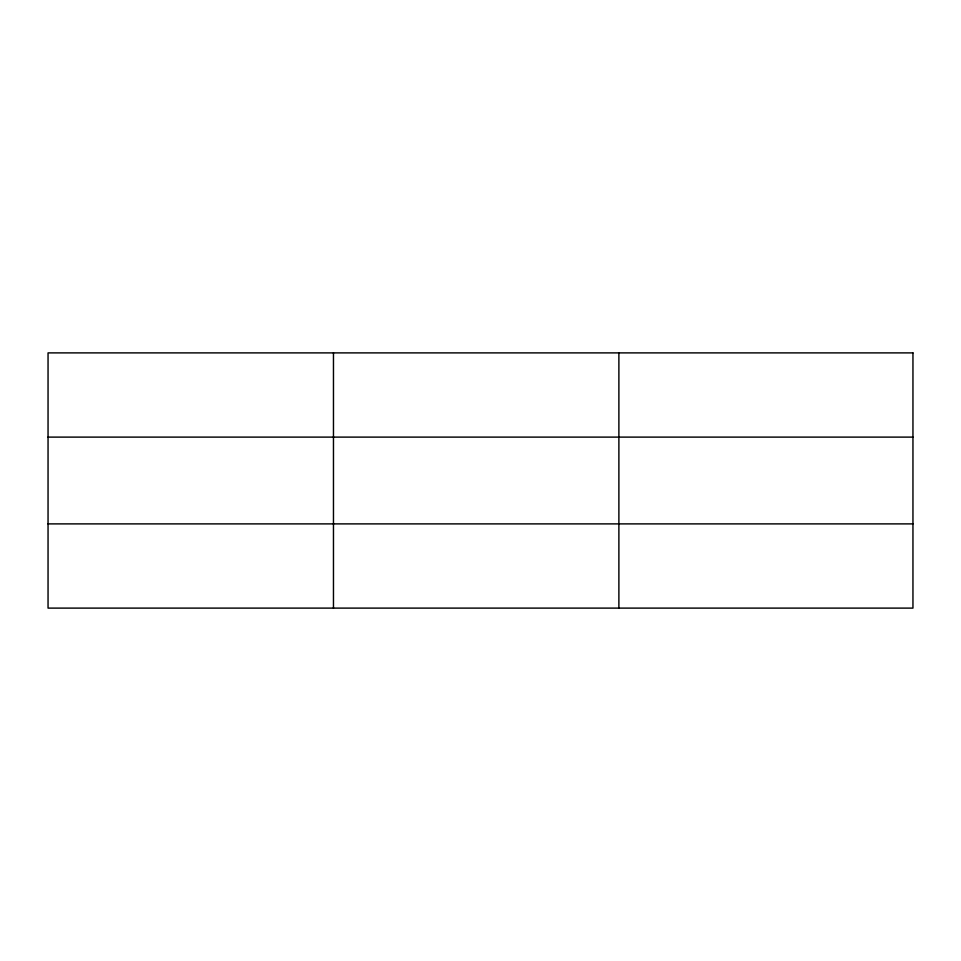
<?xml version="1.0" encoding="UTF-8"?>
<svg xmlns="http://www.w3.org/2000/svg" width="961" height="961" viewBox="0 0 961 961"><rect width="100%" height="100%" fill="white"/><g stroke="black" fill="none" stroke-linecap="round" stroke-linejoin="round"><path stroke-width="1.44" d="M333.467 608.109L333.467 352.891M618.884 608.109L618.884 352.891M48.05 437.111L912.95 437.111M48.05 523.889L912.95 523.889M912.95 352.891L912.95 608.109L48.05 608.109L48.05 352.891L912.95 352.891"/></g></svg>
